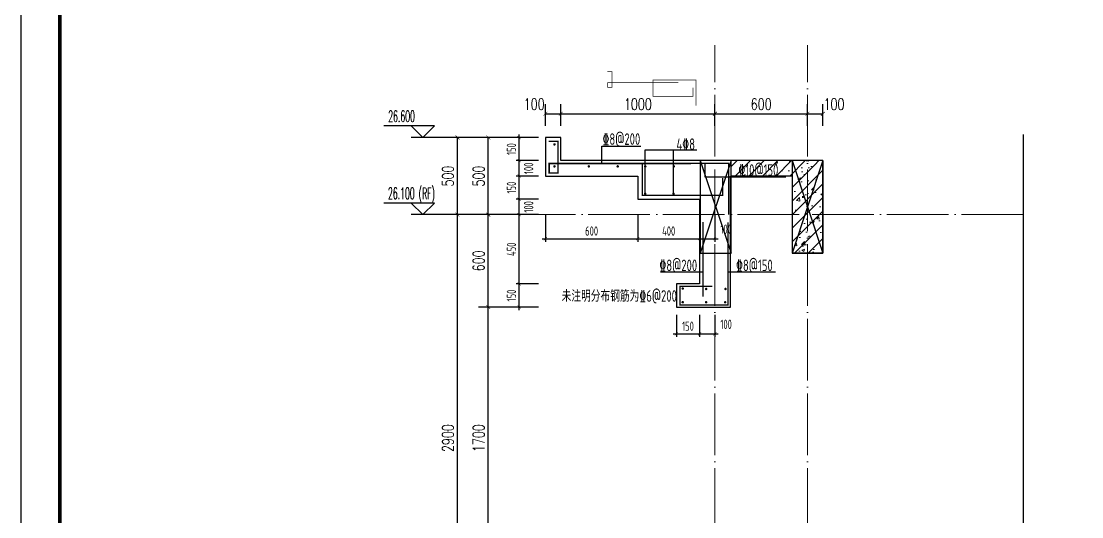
# Model space of a CAD drawing. Extents: x -655480 to 203344, y -294099 to 287156.
# Drawn here: x 50228 to 57108, y 138724 to 141939 of the extents above; entities that cross this region are included whole.
import ezdxf

# ---------------------------------------------------------------- set-up
doc = ezdxf.new("R2010")
doc.units = 0
doc.header["$LTSCALE"] = 1000
doc.linetypes.add('DOTE', pattern=[2.42, 2, -0.2, 0.02, -0.2])
doc.layers.get('0').update_dxf_attribs({"linetype": 'CONTINUOUS'})
doc.layers.get('DEFPOINTS').update_dxf_attribs({"linetype": 'CONTINUOUS'})
for name, color, linetype in [('DIM', 2, 'CONTINUOUS'), ('DIM_ELEV', 3, 'CONTINUOUS'), ('DIM_SYMB', 3, 'CONTINUOUS'), ('PUB_DIM', 3, 'CONTINUOUS'), ('PUB_TEXT', 2, 'CONTINUOUS'), ('REIN', 6, 'CONTINUOUS'), ('S-大样-砼线', 7, 'CONTINUOUS'), ('S-引出线', 40, 'CONTINUOUS'), ('TEXT', 2, 'CONTINUOUS'), ('WALL', 5, 'CONTINUOUS')]:
    doc.layers.add(name, color=color, linetype=linetype)
for name, color, linetype, lineweight in [('DOTE', 19, 'DOTE', 9), ('PUB_HATCH', 8, 'CONTINUOUS', 9), ('图框', 9, 'CONTINUOUS', 18)]:
    doc.layers.add(name, color=color, linetype=linetype, lineweight=lineweight)
doc.layers.add('yichutu', color=7, linetype='CONTINUOUS', true_color=0xffffff)
doc.styles.add('_TCH_DIM', font='SIMPLEX.shx', dxfattribs={"width": 0.7, "bigfont": 'GBCBIG.shx'})
doc.styles.add('_TCH_DIM_T3', font='SIMPLEX', dxfattribs={"width": 0.705882, "bigfont": 'GBCBIG'})
doc.styles.add('TSSD_DIMENSION', font='Tssdeng.shx', dxfattribs={"width": 0.7, "bigfont": 'tssdchn.shx'})
doc.styles.add('TSSD_REIN', font='tssdeng.shx', dxfattribs={"width": 0.7, "height": 300, "bigfont": 'tssdchn.shx'})
doc.dimstyles.new('_TCH_ARCH&&25', dxfattribs={"dimtxt": 74.375, "dimasz": 25, "dimexe": 62.5, "dimexo": 75, "dimgap": 25, "dimtad": 1, "dimdec": 0, "dimzin": 0, "dimdsep": 46, "dimtxsty": '_TCH_DIM_T3', "dimblk": 'ARCHTICK', "dimcen": 0.09, "dimclrt": 7, "dimazin": 0, "dimtfac": 1, "dimtdec": 0, "dimtix": 1, "dimtmove": 2, "dimatfit": 3, "dimldrblk": 'ARCHTICK', "dimfxl": 1, "dimtolj": 1, "dimtzin": 0, "dimarcsym": 0})
doc.dimstyles.new('TSSD_20_20', dxfattribs={"dimtxt": 60, "dimasz": 20, "dimexe": 20, "dimexo": 50, "dimgap": 20, "dimtad": 1, "dimdec": 0, "dimzin": 0, "dimdsep": 46, "dimtxsty": 'TSSD_DIMENSION', "dimblk": 'ARCHTICK', "dimblk1": 'ARCHTICK', "dimblk2": 'ARCHTICK', "dimcen": 0, "dimdle": 20, "dimclrt": 7, "dimadec": 0, "dimazin": 0, "dimtfac": 1, "dimtdec": 0, "dimtix": 1, "dimtmove": 2, "dimatfit": 3, "dimfxl": 1, "dimtolj": 1, "dimtzin": 0, "dimarcsym": 0})
pattern_1 = [(45, (-512502.044, 291727.59), (-44.194174, 44.194174), []), (50, (-512502.04, 291727.59), (179.315046, -15.688034), [18.75, -206.25]), (355, (-512502.04, 291727.6), (-34.687833, 188.048033), [15, -165]), (100.4514, (-512487.1, 291726.28), (144.627345, 172.359886), [15.93505, -175.28553]), (46.1842, (-512502.04, 291777.6), (266.81026, -41.37975), [28.125, -309.375]), (96.6356, (-512479.8, 291774.14), (233.66568, 243.52947), [23.90257, -262.92825]), (351.1842, (-512502.04, 291777.6), (233.66549, 243.52965), [22.5, -247.5]), (21, (-512477.04, 291765.09), (149.226763, -100.654723), [18.75, -206.25]), (326, (-512477.04, 291765.1), (60.828833, 181.28751), [15, -165]), (71.4514, (-512464.6, 291756.7), (210.055657, 80.632624), [15.93505, -175.28553]), (37.5, (-512502.044, 291727.59), (3.039964, 83.2234635), [0, -163, 0, -167.5, 0, -165.625]), (7.5, (-512502.04, 291727.59), (65.767384, 98.602928), [0, -95.5, 0, -159.25, 0, -63.125]), (327.5, (-512557.794, 291727.59), (133.455609, -5.638718), [0, -62.5, 0, -195, 0, -258.75]), (317.5, (-512582.79, 291727.59), (145.796542, 25.026246), [0, -81.25, 0, -129.5, 0, -183.75])]

# ---------------------------------------------------------------- blocks, each defined once
blk = doc.blocks.new('GFDDDDRG')
at = {"layer": '图框'}
blk.add_lwpolyline([(923310, -107437), (923310, -159999), (893610, -159999), (893610, -107437)], close=True, dxfattribs=at)
blk.add_lwpolyline([(923310, -107437), (923310, -159999), (893610, -159999), (893610, -107437)], close=True, dxfattribs=at)
at = {"layer": '图框', "const_width": 50}
blk.add_lwpolyline([(894110, -159499), (922810, -159499), (922810, -108687), (894110, -108687)], close=True, dxfattribs=at)
blk = doc.blocks.new('yct-1051-594-26275-14850-25-1002.0')
at = {"layer": 'yichutu', "color": 7, "true_color": 0xffffff}
blk.add_lwpolyline([(0, 0), (0, 14850), (26275, 14850), (26275, 0)], close=True, dxfattribs=at)
blk = doc.blocks.new('_ArchTick')
at = {"color": 0, "linetype": 'ByBlock', "const_width": 0.15}
blk.add_lwpolyline([(-0.5, -0.5), (0.5, 0.5)], dxfattribs=at)
blk = doc.blocks.new('*D2927')
at = {"layer": 'DEFPOINTS', "color": 0, "transparency": 16777216}
for p in [(54478.6, 140084.6), (54628.6, 140084.6), (54628.6, 139910.8)]:
    blk.add_point(p, dxfattribs=at)
at = {"layer": 'DIM', "color": 0, "lineweight": -2, "transparency": 16777216}
for p, q in [((54478.6, 140034.6), (54478.6, 139890.8)), ((54628.6, 140034.6), (54628.6, 139890.8)), ((54458.6, 139910.8), (54648.6, 139910.8))]:
    blk.add_line(p, q, dxfattribs=at)
at = {"layer": 'DIM', "color": 0, "lineweight": -2, "transparency": 16777216, "xscale": 20, "yscale": 20, "zscale": 20, "rotation": 180}
blk.add_blockref('_ArchTick', (54478.6, 139910.8), dxfattribs=at)
at = {"layer": 'DIM', "color": 0, "lineweight": -2, "transparency": 16777216, "xscale": 20, "yscale": 20, "zscale": 20}
blk.add_blockref('_ArchTick', (54628.6, 139910.8), dxfattribs=at)
at = {"layer": 'DIM', "color": 7, "transparency": 16777216, "insert": (54553.6, 139960.8), "char_height": 60, "attachment_point": 5, "style": 'TSSD_DIMENSION'}
blk.add_mtext('\\A1;150', dxfattribs=at)
blk = doc.blocks.new('*D2928')
at = {"layer": 'DEFPOINTS', "color": 0, "transparency": 16777216}
for p in [(54628.6, 140084.6), (54728.6, 140084.6), (54728.6, 139910.8)]:
    blk.add_point(p, dxfattribs=at)
at = {"layer": 'DIM', "color": 0, "lineweight": -2, "transparency": 16777216}
for p, q in [((54628.6, 140034.6), (54628.6, 139890.8)), ((54728.6, 140034.6), (54728.6, 139890.8)), ((54608.6, 139910.8), (54748.6, 139910.8))]:
    blk.add_line(p, q, dxfattribs=at)
at = {"layer": 'DIM', "color": 0, "lineweight": -2, "transparency": 16777216, "xscale": 20, "yscale": 20, "zscale": 20, "rotation": 180}
blk.add_blockref('_ArchTick', (54628.6, 139910.8), dxfattribs=at)
at = {"layer": 'DIM', "color": 0, "lineweight": -2, "transparency": 16777216, "xscale": 20, "yscale": 20, "zscale": 20}
blk.add_blockref('_ArchTick', (54728.6, 139910.8), dxfattribs=at)
at = {"layer": 'DIM', "color": 7, "transparency": 16777216, "insert": (54801, 139973), "char_height": 60, "attachment_point": 5, "style": 'TSSD_DIMENSION'}
blk.add_mtext('\\A1;100', dxfattribs=at)
blk = doc.blocks.new('*D2929')
at = {"layer": 'DEFPOINTS', "color": 0, "transparency": 16777216}
for p in [(53728.6, 141338.7), (53628.6, 141184.6), (53728.6, 141184.6)]:
    blk.add_point(p, dxfattribs=at)
at = {"layer": 'PUB_DIM', "color": 0, "lineweight": -2, "transparency": 16777216}
for p, q in [((53628.6, 141259.6), (53628.6, 141401.2)), ((53728.6, 141259.6), (53728.6, 141401.2)), ((53628.6, 141338.7), (53728.6, 141338.7))]:
    blk.add_line(p, q, dxfattribs=at)
at = {"layer": 'PUB_DIM', "color": 0, "lineweight": -2, "transparency": 16777216, "xscale": 25, "yscale": 25, "zscale": 25, "rotation": 180}
blk.add_blockref('_ArchTick', (53628.6, 141338.7), dxfattribs=at)
at = {"layer": 'PUB_DIM', "color": 0, "lineweight": -2, "transparency": 16777216, "xscale": 25, "yscale": 25, "zscale": 25}
blk.add_blockref('_ArchTick', (53728.6, 141338.7), dxfattribs=at)
at = {"layer": 'PUB_DIM', "color": 7, "transparency": 16777216, "insert": (53556.1, 141400.9), "char_height": 74.38, "attachment_point": 5, "style": '_TCH_DIM_T3'}
blk.add_mtext('\\A1;100', dxfattribs=at)
blk = doc.blocks.new('*D2930')
at = {"layer": 'DEFPOINTS', "color": 0, "transparency": 16777216}
for p in [(54728.6, 141338.7), (53728.6, 141184.6), (54728.6, 141184.6)]:
    blk.add_point(p, dxfattribs=at)
at = {"layer": 'PUB_DIM', "color": 0, "lineweight": -2, "transparency": 16777216}
for p, q in [((53728.6, 141259.6), (53728.6, 141401.2)), ((54728.6, 141259.6), (54728.6, 141401.2)), ((53728.6, 141338.7), (54728.6, 141338.7))]:
    blk.add_line(p, q, dxfattribs=at)
at = {"layer": 'PUB_DIM', "color": 0, "lineweight": -2, "transparency": 16777216, "xscale": 25, "yscale": 25, "zscale": 25, "rotation": 180}
blk.add_blockref('_ArchTick', (53728.6, 141338.7), dxfattribs=at)
at = {"layer": 'PUB_DIM', "color": 0, "lineweight": -2, "transparency": 16777216, "xscale": 25, "yscale": 25, "zscale": 25}
blk.add_blockref('_ArchTick', (54728.6, 141338.7), dxfattribs=at)
at = {"layer": 'PUB_DIM', "color": 7, "transparency": 16777216, "insert": (54228.6, 141400.9), "char_height": 74.38, "attachment_point": 5, "style": '_TCH_DIM_T3'}
blk.add_mtext('\\A1;1000', dxfattribs=at)
blk = doc.blocks.new('*D2931')
at = {"layer": 'DEFPOINTS', "color": 0, "transparency": 16777216}
for p in [(55328.6, 141338.7), (54728.6, 141184.6), (55328.6, 141184.6)]:
    blk.add_point(p, dxfattribs=at)
at = {"layer": 'PUB_DIM', "color": 0, "lineweight": -2, "transparency": 16777216}
for p, q in [((54728.6, 141259.6), (54728.6, 141401.2)), ((55328.6, 141259.6), (55328.6, 141401.2)), ((54728.6, 141338.7), (55328.6, 141338.7))]:
    blk.add_line(p, q, dxfattribs=at)
at = {"layer": 'PUB_DIM', "color": 0, "lineweight": -2, "transparency": 16777216, "xscale": 25, "yscale": 25, "zscale": 25, "rotation": 180}
blk.add_blockref('_ArchTick', (54728.6, 141338.7), dxfattribs=at)
at = {"layer": 'PUB_DIM', "color": 0, "lineweight": -2, "transparency": 16777216, "xscale": 25, "yscale": 25, "zscale": 25}
blk.add_blockref('_ArchTick', (55328.6, 141338.7), dxfattribs=at)
at = {"layer": 'PUB_DIM', "color": 7, "transparency": 16777216, "insert": (55028.6, 141400.9), "char_height": 74.38, "attachment_point": 5, "style": '_TCH_DIM_T3'}
blk.add_mtext('\\A1;600', dxfattribs=at)
blk = doc.blocks.new('*D2932')
at = {"layer": 'DEFPOINTS', "color": 0, "transparency": 16777216}
for p in [(55428.6, 141338.7), (55328.6, 141184.6), (55428.6, 141184.6)]:
    blk.add_point(p, dxfattribs=at)
at = {"layer": 'PUB_DIM', "color": 0, "lineweight": -2, "transparency": 16777216}
for p, q in [((55328.6, 141259.6), (55328.6, 141401.2)), ((55428.6, 141259.6), (55428.6, 141401.2)), ((55328.6, 141338.7), (55428.6, 141338.7))]:
    blk.add_line(p, q, dxfattribs=at)
at = {"layer": 'PUB_DIM', "color": 0, "lineweight": -2, "transparency": 16777216, "xscale": 25, "yscale": 25, "zscale": 25, "rotation": 180}
blk.add_blockref('_ArchTick', (55328.6, 141338.7), dxfattribs=at)
at = {"layer": 'PUB_DIM', "color": 0, "lineweight": -2, "transparency": 16777216, "xscale": 25, "yscale": 25, "zscale": 25}
blk.add_blockref('_ArchTick', (55428.6, 141338.7), dxfattribs=at)
at = {"layer": 'PUB_DIM', "color": 7, "transparency": 16777216, "insert": (55501, 141400.9), "char_height": 74.38, "attachment_point": 5, "style": '_TCH_DIM_T3'}
blk.add_mtext('\\A1;100', dxfattribs=at)
blk = doc.blocks.new('*D2933')
at = {"layer": 'DEFPOINTS', "color": 0, "transparency": 16777216}
for p in [(53628.6, 140734.6), (54228.6, 140734.6), (54228.6, 140528.1)]:
    blk.add_point(p, dxfattribs=at)
at = {"layer": 'DIM', "color": 0, "lineweight": -2, "transparency": 16777216}
for p, q in [((53628.6, 140684.6), (53628.6, 140508.1)), ((54228.6, 140684.6), (54228.6, 140508.1)), ((53608.6, 140528.1), (54248.6, 140528.1))]:
    blk.add_line(p, q, dxfattribs=at)
at = {"layer": 'DIM', "color": 0, "lineweight": -2, "transparency": 16777216, "xscale": 20, "yscale": 20, "zscale": 20, "rotation": 180}
blk.add_blockref('_ArchTick', (53628.6, 140528.1), dxfattribs=at)
at = {"layer": 'DIM', "color": 0, "lineweight": -2, "transparency": 16777216, "xscale": 20, "yscale": 20, "zscale": 20}
blk.add_blockref('_ArchTick', (54228.6, 140528.1), dxfattribs=at)
at = {"layer": 'DIM', "color": 7, "transparency": 16777216, "insert": (53928.6, 140578.1), "char_height": 60, "attachment_point": 5, "style": 'TSSD_DIMENSION'}
blk.add_mtext('\\A1;600', dxfattribs=at)
blk = doc.blocks.new('*D2934')
at = {"layer": 'DEFPOINTS', "color": 0, "transparency": 16777216}
for p in [(54228.6, 140734.6), (54628.6, 140734.6), (54628.6, 140528.1)]:
    blk.add_point(p, dxfattribs=at)
at = {"layer": 'DIM', "color": 0, "lineweight": -2, "transparency": 16777216}
for p, q in [((54228.6, 140684.6), (54228.6, 140508.1)), ((54628.6, 140684.6), (54628.6, 140508.1)), ((54208.6, 140528.1), (54648.6, 140528.1))]:
    blk.add_line(p, q, dxfattribs=at)
at = {"layer": 'DIM', "color": 0, "lineweight": -2, "transparency": 16777216, "xscale": 20, "yscale": 20, "zscale": 20, "rotation": 180}
blk.add_blockref('_ArchTick', (54228.6, 140528.1), dxfattribs=at)
at = {"layer": 'DIM', "color": 0, "lineweight": -2, "transparency": 16777216, "xscale": 20, "yscale": 20, "zscale": 20}
blk.add_blockref('_ArchTick', (54628.6, 140528.1), dxfattribs=at)
at = {"layer": 'DIM', "color": 7, "transparency": 16777216, "insert": (54428.6, 140578.1), "char_height": 60, "attachment_point": 5, "style": 'TSSD_DIMENSION'}
blk.add_mtext('\\A1;400', dxfattribs=at)
blk = doc.blocks.new('*D2935')
at = {"layer": 'DEFPOINTS', "color": 0, "transparency": 16777216}
for p in [(54628.6, 140734.6), (54728.6, 140734.6), (54728.6, 140528.1)]:
    blk.add_point(p, dxfattribs=at)
at = {"layer": 'DIM', "color": 0, "lineweight": -2, "transparency": 16777216}
for p, q in [((54628.6, 140684.6), (54628.6, 140508.1)), ((54728.6, 140684.6), (54728.6, 140508.1)), ((54608.6, 140528.1), (54748.6, 140528.1))]:
    blk.add_line(p, q, dxfattribs=at)
at = {"layer": 'DIM', "color": 0, "lineweight": -2, "transparency": 16777216, "xscale": 20, "yscale": 20, "zscale": 20, "rotation": 180}
blk.add_blockref('_ArchTick', (54628.6, 140528.1), dxfattribs=at)
at = {"layer": 'DIM', "color": 0, "lineweight": -2, "transparency": 16777216, "xscale": 20, "yscale": 20, "zscale": 20}
blk.add_blockref('_ArchTick', (54728.6, 140528.1), dxfattribs=at)
at = {"layer": 'DIM', "color": 7, "transparency": 16777216, "insert": (54801, 140590.3), "char_height": 60, "attachment_point": 5, "style": 'TSSD_DIMENSION'}
blk.add_mtext('\\A1;100', dxfattribs=at)
blk = doc.blocks.new('*D2938')
at = {"layer": 'DEFPOINTS', "color": 0, "transparency": 16777216}
for p in [(53458.4, 141184.6), (53633, 141184.6), (53633, 141034.6)]:
    blk.add_point(p, dxfattribs=at)
at = {"layer": 'DIM', "color": 0, "lineweight": -2, "transparency": 16777216}
for p, q in [((53583, 141184.6), (53438.4, 141184.6)), ((53458.4, 141014.6), (53458.4, 141204.6)), ((53583, 141034.6), (53438.4, 141034.6))]:
    blk.add_line(p, q, dxfattribs=at)
at = {"layer": 'DIM', "color": 0, "lineweight": -2, "transparency": 16777216, "xscale": 20, "yscale": 20, "zscale": 20}
for p, rotation in [((53458.4, 141184.6), 90), ((53458.4, 141034.6), 270)]:
    blk.add_blockref('_ArchTick', p, dxfattribs=dict(at, rotation=rotation))
at = {"layer": 'DIM', "color": 7, "transparency": 16777216, "insert": (53408.4, 141109.6), "char_height": 60, "attachment_point": 5, "rotation": 90, "style": 'TSSD_DIMENSION'}
blk.add_mtext('\\A1;150', dxfattribs=at)
blk = doc.blocks.new('*D2939')
at = {"layer": 'DEFPOINTS', "color": 0, "transparency": 16777216}
for p in [(53458.4, 140934.6), (53633, 140934.6), (53633, 140784.6)]:
    blk.add_point(p, dxfattribs=at)
at = {"layer": 'DIM', "color": 0, "lineweight": -2, "transparency": 16777216}
for p, q in [((53583, 140934.6), (53438.4, 140934.6)), ((53458.4, 140764.6), (53458.4, 140954.6)), ((53583, 140784.6), (53438.4, 140784.6))]:
    blk.add_line(p, q, dxfattribs=at)
at = {"layer": 'DIM', "color": 0, "lineweight": -2, "transparency": 16777216, "xscale": 20, "yscale": 20, "zscale": 20}
for p, rotation in [((53458.4, 140934.6), 90), ((53458.4, 140784.6), 270)]:
    blk.add_blockref('_ArchTick', p, dxfattribs=dict(at, rotation=rotation))
at = {"layer": 'DIM', "color": 7, "transparency": 16777216, "insert": (53408.4, 140859.6), "char_height": 60, "attachment_point": 5, "rotation": 90, "style": 'TSSD_DIMENSION'}
blk.add_mtext('\\A1;150', dxfattribs=at)
blk = doc.blocks.new('*D2940')
at = {"layer": 'DEFPOINTS', "color": 0, "transparency": 16777216}
for p in [(53458.4, 140784.6), (53633, 140784.6), (53633, 140684.6)]:
    blk.add_point(p, dxfattribs=at)
at = {"layer": 'DIM', "color": 0, "lineweight": -2, "transparency": 16777216}
for p, q in [((53583, 140784.6), (53438.4, 140784.6)), ((53458.4, 140664.6), (53458.4, 140804.6)), ((53583, 140684.6), (53438.4, 140684.6))]:
    blk.add_line(p, q, dxfattribs=at)
at = {"layer": 'DIM', "color": 0, "lineweight": -2, "transparency": 16777216, "xscale": 20, "yscale": 20, "zscale": 20}
for p, rotation in [((53458.4, 140784.6), 90), ((53458.4, 140684.6), 270)]:
    blk.add_blockref('_ArchTick', p, dxfattribs=dict(at, rotation=rotation))
at = {"layer": 'DIM', "color": 7, "transparency": 16777216, "insert": (53520.3, 140734.6), "char_height": 60, "attachment_point": 5, "rotation": 90, "style": 'TSSD_DIMENSION'}
blk.add_mtext('\\A1;100', dxfattribs=at)
blk = doc.blocks.new('*D2941')
at = {"layer": 'DEFPOINTS', "color": 0, "transparency": 16777216}
for p in [(53458.4, 140684.6), (53633, 140684.6), (53633, 140234.6)]:
    blk.add_point(p, dxfattribs=at)
at = {"layer": 'DIM', "color": 0, "lineweight": -2, "transparency": 16777216}
for p, q in [((53458.4, 140214.6), (53458.4, 140704.6)), ((53583, 140684.6), (53438.4, 140684.6)), ((53583, 140234.6), (53438.4, 140234.6))]:
    blk.add_line(p, q, dxfattribs=at)
at = {"layer": 'DIM', "color": 0, "lineweight": -2, "transparency": 16777216, "xscale": 20, "yscale": 20, "zscale": 20}
for p, rotation in [((53458.4, 140684.6), 90), ((53458.4, 140234.6), 270)]:
    blk.add_blockref('_ArchTick', p, dxfattribs=dict(at, rotation=rotation))
at = {"layer": 'DIM', "color": 7, "transparency": 16777216, "insert": (53408.4, 140459.6), "char_height": 60, "attachment_point": 5, "rotation": 90, "style": 'TSSD_DIMENSION'}
blk.add_mtext('\\A1;450', dxfattribs=at)
blk = doc.blocks.new('*D2942')
at = {"layer": 'DEFPOINTS', "color": 0, "transparency": 16777216}
for p in [(53458.4, 140234.6), (53633, 140234.6), (53633, 140084.6)]:
    blk.add_point(p, dxfattribs=at)
at = {"layer": 'DIM', "color": 0, "lineweight": -2, "transparency": 16777216}
for p, q in [((53583, 140234.6), (53438.4, 140234.6)), ((53458.4, 140064.6), (53458.4, 140254.6)), ((53583, 140084.6), (53438.4, 140084.6))]:
    blk.add_line(p, q, dxfattribs=at)
at = {"layer": 'DIM', "color": 0, "lineweight": -2, "transparency": 16777216, "xscale": 20, "yscale": 20, "zscale": 20}
for p, rotation in [((53458.4, 140234.6), 90), ((53458.4, 140084.6), 270)]:
    blk.add_blockref('_ArchTick', p, dxfattribs=dict(at, rotation=rotation))
at = {"layer": 'DIM', "color": 7, "transparency": 16777216, "insert": (53408.4, 140159.6), "char_height": 60, "attachment_point": 5, "rotation": 90, "style": 'TSSD_DIMENSION'}
blk.add_mtext('\\A1;150', dxfattribs=at)
blk = doc.blocks.new('*D2966')
at = {"layer": 'DEFPOINTS', "color": 0, "transparency": 16777216}
for p in [(53258.4, 140084.6), (53558.4, 140084.6), (53558.4, 138384.6)]:
    blk.add_point(p, dxfattribs=at)
at = {"layer": 'PUB_DIM', "color": 0, "lineweight": -2, "transparency": 16777216}
for p, q in [((53483.4, 140084.6), (53195.9, 140084.6)), ((53258.4, 138384.6), (53258.4, 140084.6)), ((53483.4, 138384.6), (53195.9, 138384.6))]:
    blk.add_line(p, q, dxfattribs=at)
at = {"layer": 'PUB_DIM', "color": 0, "lineweight": -2, "transparency": 16777216, "xscale": 25, "yscale": 25, "zscale": 25}
for p, rotation in [((53258.4, 140084.6), 90), ((53258.4, 138384.6), 270)]:
    blk.add_blockref('_ArchTick', p, dxfattribs=dict(at, rotation=rotation))
at = {"layer": 'PUB_DIM', "color": 7, "transparency": 16777216, "insert": (53196.2, 139234.6), "char_height": 74.38, "attachment_point": 5, "rotation": 90, "style": '_TCH_DIM_T3'}
blk.add_mtext('\\A1;1700', dxfattribs=at)
blk = doc.blocks.new('*D2967')
at = {"layer": 'DEFPOINTS', "color": 0, "transparency": 16777216}
for p in [(53258.4, 140684.6), (53558.4, 140684.6), (53558.4, 140084.6)]:
    blk.add_point(p, dxfattribs=at)
at = {"layer": 'PUB_DIM', "color": 0, "lineweight": -2, "transparency": 16777216}
for p, q in [((53483.4, 140684.6), (53195.9, 140684.6)), ((53258.4, 140084.6), (53258.4, 140684.6)), ((53483.4, 140084.6), (53195.9, 140084.6))]:
    blk.add_line(p, q, dxfattribs=at)
at = {"layer": 'PUB_DIM', "color": 0, "lineweight": -2, "transparency": 16777216, "xscale": 25, "yscale": 25, "zscale": 25}
for p, rotation in [((53258.4, 140684.6), 90), ((53258.4, 140084.6), 270)]:
    blk.add_blockref('_ArchTick', p, dxfattribs=dict(at, rotation=rotation))
at = {"layer": 'PUB_DIM', "color": 7, "transparency": 16777216, "insert": (53196.2, 140384.6), "char_height": 74.38, "attachment_point": 5, "rotation": 90, "style": '_TCH_DIM_T3'}
blk.add_mtext('\\A1;600', dxfattribs=at)
blk = doc.blocks.new('*D2968')
at = {"layer": 'DEFPOINTS', "color": 0, "transparency": 16777216}
for p in [(53258.4, 141184.6), (53558.4, 141184.6), (53558.4, 140684.6)]:
    blk.add_point(p, dxfattribs=at)
at = {"layer": 'PUB_DIM', "color": 0, "lineweight": -2, "transparency": 16777216}
for p, q in [((53483.4, 141184.6), (53195.9, 141184.6)), ((53258.4, 140684.6), (53258.4, 141184.6)), ((53483.4, 140684.6), (53195.9, 140684.6))]:
    blk.add_line(p, q, dxfattribs=at)
at = {"layer": 'PUB_DIM', "color": 0, "lineweight": -2, "transparency": 16777216, "xscale": 25, "yscale": 25, "zscale": 25}
for p, rotation in [((53258.4, 141184.6), 90), ((53258.4, 140684.6), 270)]:
    blk.add_blockref('_ArchTick', p, dxfattribs=dict(at, rotation=rotation))
at = {"layer": 'PUB_DIM', "color": 7, "transparency": 16777216, "insert": (53196.2, 140934.6), "char_height": 74.38, "attachment_point": 5, "rotation": 90, "style": '_TCH_DIM_T3'}
blk.add_mtext('\\A1;500', dxfattribs=at)
blk = doc.blocks.new('*D2973')
at = {"layer": 'DEFPOINTS', "color": 0, "transparency": 16777216}
for p in [(53058.4, 140684.6), (53558.4, 140684.6), (53558.4, 137784.6)]:
    blk.add_point(p, dxfattribs=at)
at = {"layer": 'PUB_DIM', "color": 0, "lineweight": -2, "transparency": 16777216}
for p, q in [((53483.4, 140684.6), (52995.9, 140684.6)), ((53058.4, 137784.6), (53058.4, 140684.6)), ((53483.4, 137784.6), (52995.9, 137784.6))]:
    blk.add_line(p, q, dxfattribs=at)
at = {"layer": 'PUB_DIM', "color": 0, "lineweight": -2, "transparency": 16777216, "xscale": 25, "yscale": 25, "zscale": 25}
for p, rotation in [((53058.4, 140684.6), 90), ((53058.4, 137784.6), 270)]:
    blk.add_blockref('_ArchTick', p, dxfattribs=dict(at, rotation=rotation))
at = {"layer": 'PUB_DIM', "color": 7, "transparency": 16777216, "insert": (52996.2, 139234.6), "char_height": 74.38, "attachment_point": 5, "rotation": 90, "style": '_TCH_DIM_T3'}
blk.add_mtext('\\A1;2900', dxfattribs=at)
blk = doc.blocks.new('*D2974')
at = {"layer": 'DEFPOINTS', "color": 0, "transparency": 16777216}
for p in [(53058.4, 141184.6), (53558.4, 141184.6), (53558.4, 140684.6)]:
    blk.add_point(p, dxfattribs=at)
at = {"layer": 'PUB_DIM', "color": 0, "lineweight": -2, "transparency": 16777216}
for p, q in [((53483.4, 141184.6), (52995.9, 141184.6)), ((53058.4, 140684.6), (53058.4, 141184.6)), ((53483.4, 140684.6), (52995.9, 140684.6))]:
    blk.add_line(p, q, dxfattribs=at)
at = {"layer": 'PUB_DIM', "color": 0, "lineweight": -2, "transparency": 16777216, "xscale": 25, "yscale": 25, "zscale": 25}
for p, rotation in [((53058.4, 141184.6), 90), ((53058.4, 140684.6), 270)]:
    blk.add_blockref('_ArchTick', p, dxfattribs=dict(at, rotation=rotation))
at = {"layer": 'PUB_DIM', "color": 7, "transparency": 16777216, "insert": (52996.2, 140934.6), "char_height": 74.38, "attachment_point": 5, "rotation": 90, "style": '_TCH_DIM_T3'}
blk.add_mtext('\\A1;500', dxfattribs=at)
blk = doc.blocks.new('A$C554E5645')
at = {"layer": 'REIN'}
for points in [[(382.1, 1518.4, 4.5, 4.5, 0), (412.4, 1518.4, 4.5, 4.5, 0), (412.4, 1415.2, 4.5, 4.5, 0), (383.2, 1415.2, 4.5, 4.5, 0), (383.2, 1446.3, 4.5, 4.5, 0), (843.2, 1446.3, 4.5, 4.5, 0)], [(2.2, 1065.9, 9, 9, 0), (62.7, 1065.9, 9, 9, 0), (62.7, 859.6, 9, 9, 0), (4.5, 859.6, 9, 9, 0), (4.5, 921.8, 9, 9, 0), (924.4, 921.8, 9, 9, 0)], [(1063.2, 125, 9, 9, 0), (854.1, 125, 9, 9, 0), (854.1, 4.5, 9, 9, 0), (1164.3, 4.5, 9, 9, 0), (1164.3, 539.4, 9, 9, 0)], [(1002.3, 542.3, 9, 9, 0), (1002.3, 57.2, 9, 9, 0)]]:
    blk.add_lwpolyline(points, format="xyseb", dxfattribs=at)
for points, const_width in [([(957.2, 1296.4), (957.2, 1462.6), (678, 1462.6), (678, 1358.4), (938.1, 1358.4), (938.1, 1414.8)], 4.5), ([(1168.1, 590.4), (1168.1, 922.8), (609.8, 922.8), (609.8, 714.5), (1130.1, 714.5), (1130.1, 827.2)], 9)]:
    blk.add_lwpolyline(points, dxfattribs=dict(at, const_width=const_width))
at = {"layer": 'REIN', "const_width": 8}
for points in [[(34.7, 1045.7, 1), (42.7, 1045.7, 1)], [(34.7, 903.2, 1), (42.7, 903.2, 1)], [(257.7, 903.2, 1), (265.7, 903.2, 1)], [(445.1, 903.2, 1), (453.1, 903.2, 1)], [(624.1, 903.2, 1), (632.1, 903.2, 1)], [(808.9, 903.2, 1), (816.9, 903.2, 1)], [(623.7, 725.8, 1), (631.7, 725.8, 1)], [(807.7, 725.8, 1), (815.7, 725.8, 1)], [(866.8, 110.6, 1), (874.8, 110.6, 1)], [(1018.7, 108, 1), (1026.7, 108, 1)], [(1144.8, 108, 1), (1152.8, 108, 1)], [(866.8, 21.8, 1), (874.8, 21.8, 1)], [(1018.7, 21.8, 1), (1026.7, 21.8, 1)], [(1142.4, 21.8, 1), (1150.4, 21.8, 1)]]:
    blk.add_lwpolyline(points, format="xyb", close=True, dxfattribs=at)
at = {"layer": 'S-大样-砼线'}
for p, q in [((984.3, 940.4), (1184.3, 340.3)), ((1184.3, 940.4), (984.3, 340.3))]:
    blk.add_line(p, q, dxfattribs=at)
blk.add_lwpolyline([(1184.3, 940.4), (984.3, 940.4), (984.3, 340.3), (1184.3, 340.3)], close=True, dxfattribs=at)
at = {"layer": 'S-引出线'}
for p, q in [((347.1, 921.8), (347.1, 1033.5)), ((347.1, 1033.5), (598.5, 1033.5)), ((627.7, 725.8), (627.7, 1010.5)), ((627.7, 1010.5), (963.3, 1010.5)), ((811.7, 725.8), (811.7, 1010.5)), ((726.4, 218.4), (1002.3, 218.4)), ((1164.3, 218.4), (1472, 218.4))]:
    blk.add_line(p, q, dxfattribs=at)
blk.add_lwpolyline([(1014.7, 922.8), (1014.7, 835), (1539.5, 835)], dxfattribs=at)
at = {"layer": 'TEXT', "style": 'TSSD_REIN', "width": 0.7}
for s, rotation, p in [('%%1328@200', 0, (350.3, 1042.7)), ('4%%1328', 0, (830.4, 1009.4)), ('%%13210@150', 360, (1231.6, 842)), ('%%1328@200', 0, (719.6, 223.6)), ('%%1328@150', 0, (1216.5, 223.6)), ('未注明分布钢筋为%%1326@200', 0, (85.6, 25))]:
    blk.add_text(s, height=75, rotation=rotation, dxfattribs=at).set_placement(p)
blk = doc.blocks.new('*D3064')
at = {"layer": 'DEFPOINTS', "color": 0, "transparency": 16777216}
for p in [(53458.4, 141034.6), (53633, 141034.6), (53633, 140934.6)]:
    blk.add_point(p, dxfattribs=at)
at = {"layer": 'DIM', "color": 0, "lineweight": -2, "transparency": 16777216}
for p, q in [((53458.4, 140914.6), (53458.4, 141054.6)), ((53583, 141034.6), (53438.4, 141034.6)), ((53583, 140934.6), (53438.4, 140934.6))]:
    blk.add_line(p, q, dxfattribs=at)
at = {"layer": 'DIM', "color": 0, "lineweight": -2, "transparency": 16777216, "xscale": 20, "yscale": 20, "zscale": 20}
for p, rotation in [((53458.4, 141034.6), 90), ((53458.4, 140934.6), 270)]:
    blk.add_blockref('_ArchTick', p, dxfattribs=dict(at, rotation=rotation))
at = {"layer": 'DIM', "color": 7, "transparency": 16777216, "insert": (53520.3, 140984.6), "char_height": 60, "attachment_point": 5, "rotation": 90, "style": 'TSSD_DIMENSION'}
blk.add_mtext('\\A1;100', dxfattribs=at)
blk = doc.blocks.new('20210902.15310664')
at = {"layer": 'DOTE', "color": 1, "linetype": 'DOTE', "ltscale": 0.2}
for p, q in [((79213.2, -133245.9), (79213.2, -113645.9)), ((79813.2, -133245.9), (79813.2, -113645.9)), ((81211.7, -114745.9), (78043, -114745.9))]:
    blk.add_line(p, q, dxfattribs=at)

msp = doc.modelspace()

# ---------------------------------------------------------------- hatches: boundary and pattern name
at = {"layer": 'PUB_HATCH'}
h = msp.add_hatch(dxfattribs=at)
h.set_pattern_fill('钢筋混凝土', color=256, scale=25, style=0)
h.set_pattern_definition(pattern_1)
h.paths.add_polyline_path([(54828.55, 141034.56), (54828.55, 140934.56), (55228.55, 140934.56), (55428.55, 141034.56)])
h = msp.add_hatch(dxfattribs=at)
h.set_pattern_fill('钢筋混凝土', color=256, scale=25, style=0)
h.set_pattern_definition(pattern_1)
h.paths.add_polyline_path([(55428.55, 141034.56), (55228.55, 140934.56), (55228.55, 140434.56), (55428.55, 140434.56)])

# ---------------------------------------------------------------- linework, layer by layer
at = {"layer": 'DIM_ELEV'}
for p, q in [((52908.36, 141259.56), (52580.36, 141259.56)), ((52833.36, 141184.56), (52758.36, 141259.56)), ((52833.36, 141184.56), (52908.36, 141259.56)), ((53258.36, 141184.56), (52758.36, 141184.56)), ((52908.36, 140759.56), (52580.36, 140759.56)), ((52833.36, 140684.56), (52758.36, 140759.56)), ((52833.36, 140684.56), (52908.36, 140759.56)), ((53258.36, 140684.56), (52758.36, 140684.56))]:
    msp.add_line(p, q, dxfattribs=at)
at = {"layer": 'DIM_SYMB'}
msp.add_lwpolyline([(56727.08, 141204.56), (56727.08, 131572.68), (56779.58, 131553.58), (56674.58, 131535.06), (56727.08, 131516.43), (56727.08, 121884.56)], dxfattribs=at)
at = {"layer": 'S-大样-砼线'}
for p, q in [((55228.54, 141034.54), (55428.54, 140434.54)), ((55428.55, 141034.54), (55228.55, 140434.54))]:
    msp.add_line(p, q, dxfattribs=at)
msp.add_lwpolyline([(55428.54, 141034.54), (55228.54, 141034.54), (55228.54, 140434.54), (55428.54, 140434.54)], close=True, dxfattribs=at)
at = {"layer": 'WALL'}
for p, q in [((53728.55, 141184.56), (53628.55, 141184.56)), ((53628.55, 141184.56), (53628.55, 140934.56)), ((53728.55, 141034.56), (53728.55, 141184.56)), ((54828.55, 141034.56), (53728.55, 141034.56)), ((55428.55, 141034.56), (54828.55, 141034.56)), ((55428.55, 141034.56), (55428.55, 140434.56)), ((53628.55, 140934.56), (54228.55, 140934.56)), ((54228.55, 140934.56), (54228.55, 140784.56)), ((54828.55, 140084.56), (54828.55, 140934.56)), ((55228.55, 140934.56), (54828.55, 140934.56)), ((55228.55, 140934.56), (55228.55, 140434.56)), ((54228.55, 140784.56), (54628.55, 140784.56)), ((54628.55, 140784.56), (54628.55, 140234.56)), ((55428.55, 140434.56), (55228.55, 140434.56)), ((54628.55, 140234.56), (54478.55, 140234.56)), ((54478.55, 140234.56), (54478.55, 140084.56)), ((54478.55, 140084.56), (54828.55, 140084.56))]:
    msp.add_line(p, q, dxfattribs=at)

# ---------------------------------------------------------------- block references
at = {"xscale": 0.5, "yscale": 0.5, "zscale": 0.5}
msp.add_blockref('GFDDDDRG', (-396576.43, 198011.07), dxfattribs=at)
at = {"layer": 'DOTE'}
msp.add_blockref('20210902.15310664', (-24484.63, 255430.45), dxfattribs=at)
at = {"layer": 'TEXT'}
msp.add_blockref('A$C554E5645', (53648.71, 140094.21), dxfattribs=at)
at = {"layer": 'yichutu', "rotation": 270}
msp.add_blockref('yct-1051-594-26275-14850-25-1002.0', (50228.46, 144292.59), dxfattribs=at)

# ---------------------------------------------------------------- texts
at = {"layer": 'PUB_TEXT', "style": '_TCH_DIM', "width": 0.494118}
for s, p in [('26.600', (52609.26, 141285.81)), ('26.100', (52607.86, 140785.81)), ('(RF)', (52806.61, 140784.59))]:
    msp.add_text(s, height=74.375, dxfattribs=at).set_placement(p)

# ---------------------------------------------------------------- dimensions: what is measured, and where the dimension line sits
at = {"layer": 'DIM'}
for p1, p2, distance, picture, middle in [((53632.97, 141034.56), (53632.97, 141184.56), 174.61, '*D2938', (53408.36, 141109.56)), ((53632.97, 140784.56), (53632.97, 140934.56), 174.61, '*D2939', (53408.36, 140859.56)), ((53632.97, 140234.56), (53632.97, 140684.56), 174.61, '*D2941', (53408.36, 140459.56)), ((53628.55, 140734.56), (54228.55, 140734.56), -206.45, '*D2933', (53928.55, 140578.11)), ((54228.55, 140734.56), (54628.55, 140734.56), -206.45, '*D2934', (54428.55, 140578.11)), ((53632.97, 140084.56), (53632.97, 140234.56), 174.61, '*D2942', (53408.36, 140159.56)), ((54478.55, 140084.56), (54628.55, 140084.56), -173.71, '*D2927', (54553.55, 139960.85))]:
    dim = msp.add_aligned_dim(p1=p1, p2=p2, distance=distance, dimstyle='TSSD_20_20', dxfattribs=at)
    dim.commit()
    dim.dimension.update_dxf_attribs({"geometry": picture, "text_midpoint": middle})
for base, p1, p2, angle, picture, middle in [((53458.36, 141034.56), (53632.97, 140934.56), (53632.97, 141034.56), 90, '*D3064', (53520.34, 140984.56)), ((53458.36, 140784.56), (53632.97, 140684.56), (53632.97, 140784.56), 90, '*D2940', (53520.34, 140734.56)), ((54728.55, 140528.11), (54628.55, 140734.56), (54728.55, 140734.56), 360, '*D2935', (54800.97, 140590.3)), ((54728.55, 139910.85), (54628.55, 140084.56), (54728.55, 140084.56), 360, '*D2928', (54800.97, 139973.04))]:
    dim = msp.add_linear_dim(base=base, p1=p1, p2=p2, angle=angle, dimstyle='TSSD_20_20', dxfattribs=at)
    dim.commit()
    dim.dimension.update_dxf_attribs({"geometry": picture, "text_midpoint": middle, "dimtype": 161})
at = {"layer": 'PUB_DIM'}
for base, p1, p2, picture, middle in [((53728.55, 141338.72), (53628.55, 141184.56), (53728.55, 141184.56), '*D2929', (53556.14, 141400.91)), ((55428.55, 141338.72), (55328.55, 141184.56), (55428.55, 141184.56), '*D2932', (55500.97, 141400.91))]:
    dim = msp.add_linear_dim(base=base, p1=p1, p2=p2, angle=360, dimstyle='_TCH_ARCH&&25', dxfattribs=at)
    dim.commit()
    dim.dimension.update_dxf_attribs({"geometry": picture, "text_midpoint": middle, "dimtype": 161})
for p1, p2, distance, picture, middle in [((53728.55, 141184.56), (54728.55, 141184.56), 154.16, '*D2930', (54228.55, 141400.91)), ((54728.55, 141184.56), (55328.55, 141184.56), 154.16, '*D2931', (55028.55, 141400.91)), ((53558.36, 140684.56), (53558.36, 141184.56), 500, '*D2974', (52996.17, 140934.56)), ((53558.36, 140684.56), (53558.36, 141184.56), 300, '*D2968', (53196.17, 140934.56)), ((53558.36, 137784.56), (53558.36, 140684.56), 500, '*D2973', (52996.17, 139234.56)), ((53558.36, 140084.56), (53558.36, 140684.56), 300, '*D2967', (53196.17, 140384.56)), ((53558.36, 138384.56), (53558.36, 140084.56), 300, '*D2966', (53196.17, 139234.56))]:
    dim = msp.add_aligned_dim(p1=p1, p2=p2, distance=distance, dimstyle='_TCH_ARCH&&25', dxfattribs=at)
    dim.commit()
    dim.dimension.update_dxf_attribs({"geometry": picture, "text_midpoint": middle})

doc.saveas('drawing.dxf')
